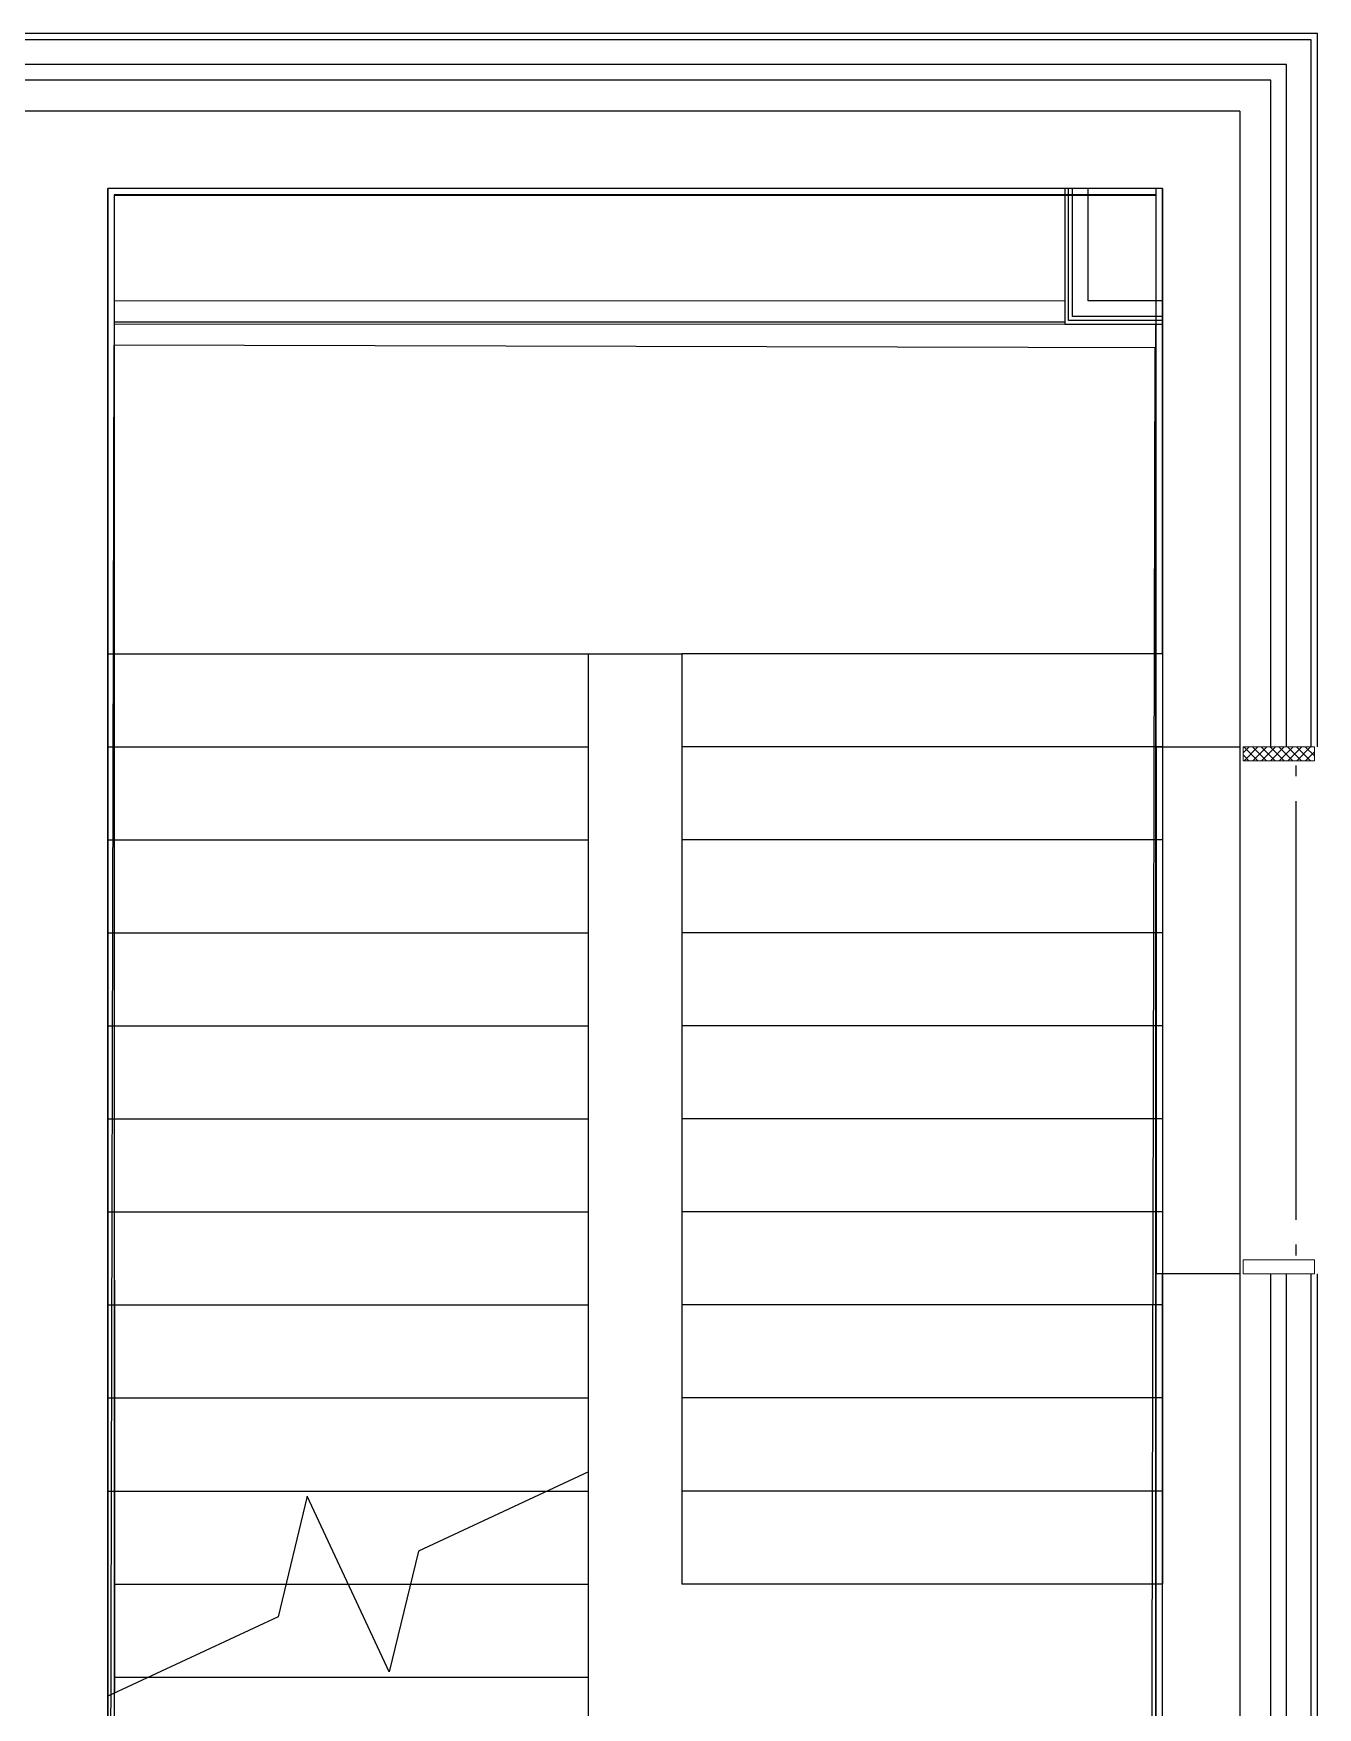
# Model space of a CAD drawing. Header units: millimetres. Extents: x -625 to 415037, y -3642 to 102118.
# Drawn here: x 89235 to 93375, y 21816 to 27214 of the extents above; entities that cross this region are included whole.
import ezdxf

# ---------------------------------------------------------------- set-up
doc = ezdxf.new("R2010")
doc.units = ezdxf.units.MM
doc.layers.add('A-DOOR-FRAM-1', color=7, linetype='Continuous', lineweight=5, true_color=0xc0c0c0)
doc.layers.add('A-DOOR-FRAM-2', color=7, linetype='Continuous', lineweight=5)
doc.layers.add('A-WALL', color=7, linetype='Continuous', lineweight=5)

# ---------------------------------------------------------------- blocks, each defined once
blk = doc.blocks.new('110_Дверь_СКБ_2Ст_Внутренняя - ДН-4д_ ДОО_Дв_1450x2100h_Лестничная клетка-23615437-Объем проектирования 1 этажа')
at = {"layer": 'A-DOOR-FRAM-2'}
h = blk.add_hatch(dxfattribs=at)
h.set_pattern_fill('FP_43', color=256, style=0, pattern_type=2)
h.set_pattern_definition([(45, (-651.384, 189.685), (-14.1421, 14.1421), []), (135, (-651.384, 189.685), (-14.1421, -14.1421), [])])
h.paths.add_polyline_path([(-792.5, -115), (-792.5, 115), (-837.5, 115), (-837.5, -115)])
at = {"layer": 'A-DOOR-FRAM-1'}
for p, q in [((-792.5, 115), (-837.5, 115)), ((-837.5, 115), (-837.5, -115)), ((-792.5, -115), (-792.5, 115)), ((862.5, 115), (817.5, 115)), ((817.5, 115), (817.5, -115)), ((862.5, -115), (862.5, 115)), ((-837.5, -115), (-792.5, -115)), ((817.5, -115), (862.5, -115))]:
    blk.add_line(p, q, dxfattribs=at)
blk = doc.blocks.new('Зашивка приборов отопления4 - Зашивка приборов отопления-33272095-Объем проектирования 1 этажа')
at = {"layer": 'A-WALL'}
for p, q in [((121465, 18487.5), (124530, 18487.5)), ((124530, 18487.5), (121465, 18487.5)), ((121465, 18412.5), (124530, 18412.5))]:
    blk.add_line(p, q, dxfattribs=at)

msp = doc.modelspace()

# ---------------------------------------------------------------- linework, layer by layer
for p, q in [((93374.7, 27213.9), (89066.7, 27213.9)), ((93374.7, 24913.9), (93374.7, 27213.9)), ((93354.7, 27193.9), (89071.7, 27193.9)), ((93354.7, 24913.9), (93354.7, 27193.9)), ((93274.7, 27113.9), (89074.7, 27113.9)), ((93274.7, 24913.9), (93274.7, 27113.9)), ((93224.7, 27063.9), (89074.7, 27063.9)), ((93224.7, 24913.9), (93224.7, 27063.9)), ((93124.7, 26963.9), (89074.7, 26963.9)), ((93124.7, 26963.9), (93124.7, 21413.9)), ((89474.7, 17133.9), (89474.7, 26713.9)), ((89474.7, 26713.9), (89474.7, 26713.9)), ((89474.7, 26713.9), (89474.7, 25213.9)), ((92874.7, 26713.9), (89474.7, 26713.9)), ((92874.7, 26713.9), (89474.7, 26713.9)), ((89474.7, 26713.9), (89474.7, 17713.9)), ((92853.7, 26693.9), (89494.7, 26693.9)), ((89494.7, 26693.9), (89494.7, 17733.9)), ((89495.7, 26692.9), (89494.7, 26692.9)), ((89495.7, 26692.9), (92853.7, 26692.9)), ((89495.7, 23194.3), (89495.7, 26692.9)), ((92559.7, 26713.9), (92559.7, 26276.4)), ((92572.2, 26288.9), (92572.2, 26713.9)), ((92584.7, 26301.4), (92584.7, 26713.9)), ((92634.7, 26351.4), (92634.7, 26713.9)), ((92853.7, 26713.9), (92853.7, 26693.9)), ((92853.7, 26693.9), (92854.7, 26693.9)), ((92853.7, 26692.9), (92853.7, 26693.9)), ((92853.7, 26692.9), (92853.7, 26276.4)), ((92854.7, 24913.9), (92854.7, 26713.9)), ((92874.7, 26713.9), (92874.7, 24913.9)), ((92874.7, 25213.9), (92874.7, 26713.9)), ((92874.7, 26351.4), (92634.7, 26351.4)), ((92874.7, 26301.4), (92584.7, 26301.4)), ((89495.7, 26283.9), (92559.7, 26283.9)), ((92559.7, 26282.9), (89495.7, 26282.9)), ((92559.7, 26276.4), (92874.7, 26276.4)), ((92874.7, 26288.9), (92572.2, 26288.9)), ((92853.7, 17735.9), (92853.7, 26276.4)), ((89474.7, 25213.9), (91024.7, 25213.9)), ((89474.7, 22513.9), (89474.7, 25213.9)), ((89474.7, 25213.9), (91024.7, 25213.9)), ((91024.7, 25213.9), (91324.7, 25213.9)), ((91024.7, 22575.3), (91024.7, 25213.9)), ((92874.7, 25213.9), (91324.7, 25213.9)), ((91324.7, 25213.9), (91324.7, 22213.9)), ((92874.7, 25213.9), (91324.7, 25213.9)), ((92874.7, 25213.9), (92874.7, 22213.9)), ((89474.7, 24913.9), (91024.7, 24913.9)), ((89474.7, 24913.9), (91024.7, 24913.9)), ((92874.7, 24913.9), (91324.7, 24913.9)), ((92874.7, 24913.9), (91324.7, 24913.9)), ((92853.7, 24913.9), (92854.7, 24913.9)), ((92854.7, 24913.9), (93124.7, 24913.9)), ((92854.7, 24913.9), (92854.7, 23213.9)), ((93304.7, 24853.9), (93304.7, 24818.9)), ((93304.7, 24738.9), (93304.7, 23388.9)), ((89474.7, 24613.9), (91024.7, 24613.9)), ((89474.7, 24613.9), (91024.7, 24613.9)), ((92874.7, 24613.9), (91324.7, 24613.9)), ((92874.7, 24613.9), (91324.7, 24613.9)), ((89474.7, 24313.9), (91024.7, 24313.9)), ((89474.7, 24313.9), (91024.7, 24313.9)), ((92874.7, 24313.9), (91324.7, 24313.9)), ((92874.7, 24313.9), (91324.7, 24313.9)), ((89474.7, 24013.9), (91024.7, 24013.9)), ((89474.7, 24013.9), (91024.7, 24013.9)), ((92874.7, 24013.9), (91324.7, 24013.9)), ((92874.7, 24013.9), (91324.7, 24013.9)), ((89474.7, 23713.9), (91024.7, 23713.9)), ((89474.7, 23713.9), (91024.7, 23713.9)), ((92874.7, 23713.9), (91324.7, 23713.9)), ((92874.7, 23713.9), (91324.7, 23713.9)), ((89474.7, 23413.9), (91024.7, 23413.9)), ((89474.7, 23413.9), (91024.7, 23413.9)), ((92874.7, 23413.9), (91324.7, 23413.9)), ((92874.7, 23413.9), (91324.7, 23413.9)), ((93304.7, 23308.9), (93304.7, 23273.9)), ((92854.7, 23213.9), (92853.7, 23213.9)), ((93124.7, 23213.9), (92854.7, 23213.9)), ((92854.7, 17734.9), (92854.7, 23213.9)), ((92874.7, 17133.9), (92874.7, 23213.9)), ((93224.7, 21413.9), (93224.7, 23213.9)), ((93274.7, 21413.9), (93274.7, 23213.9)), ((93354.7, 21413.9), (93354.7, 23213.9)), ((93374.7, 21413.9), (93374.7, 23213.9)), ((89494.7, 23194.3), (89495.7, 23194.3)), ((89495.7, 23194.3), (89495.7, 21862.3)), ((89474.7, 23113.9), (91024.7, 23113.9)), ((89474.7, 23113.9), (91024.7, 23113.9)), ((92874.7, 23113.9), (91324.7, 23113.9)), ((92874.7, 23113.9), (91324.7, 23113.9)), ((89495.7, 22970.9), (89494.7, 22970.9)), ((89474.7, 22813.9), (91024.7, 22813.9)), ((89474.7, 22813.9), (91024.7, 22813.9)), ((92874.7, 22813.9), (91324.7, 22813.9)), ((92874.7, 22813.9), (91324.7, 22813.9)), ((91024.7, 22575.3), (90476.3, 22319.6)), ((91024.7, 22513.9), (91024.7, 22575.3)), ((89474.7, 22513.9), (90893.1, 22513.9)), ((89474.7, 22513.9), (90893.1, 22513.9)), ((90893.1, 22513.9), (91024.7, 22513.9)), ((90893.1, 22513.9), (91024.7, 22513.9)), ((91024.7, 22213.9), (91024.7, 22513.9)), ((92874.7, 22513.9), (91324.7, 22513.9)), ((92874.7, 22513.9), (91324.7, 22513.9)), ((90117.6, 22497.2), (90023.1, 22108.3)), ((90381.8, 21930.7), (90117.6, 22497.2)), ((90476.3, 22319.6), (90381.8, 21930.7)), ((89494.7, 22213.9), (90048.8, 22213.9)), ((89494.7, 22213.9), (90048.8, 22213.9)), ((90048.8, 22213.9), (90249.7, 22213.9)), ((90048.8, 22213.9), (90249.7, 22213.9)), ((90249.7, 22213.9), (90450.6, 22213.9)), ((90249.7, 22213.9), (90450.6, 22213.9)), ((90450.6, 22213.9), (91024.7, 22213.9)), ((90450.6, 22213.9), (91024.7, 22213.9)), ((91024.7, 21913.9), (91024.7, 22213.9)), ((92874.7, 22213.9), (91324.7, 22213.9)), ((90023.1, 22108.3), (89474.7, 21852.5)), ((89494.7, 21913.9), (89606.3, 21913.9)), ((89494.7, 21913.9), (89606.3, 21913.9)), ((89606.3, 21913.9), (91024.7, 21913.9)), ((89606.3, 21913.9), (91024.7, 21913.9)), ((91024.7, 21613.9), (91024.7, 21913.9)), ((89495.7, 20867), (89495.7, 21862.3))]:
    msp.add_line(p, q)
at = {"flags": 128}
msp.add_lwpolyline([(89481.8, 21119.9), (89480.8, 21119.9), (89480.7, 21064.4), (89481.7, 21064.4), (89473.7, 17661.5), (92831.7, 17653.6), (92851.7, 26200.6), (92442.2, 26201.5), (89493.7, 26208.5)], close=True, dxfattribs=at)

# ---------------------------------------------------------------- block references
msp.add_blockref('Зашивка приборов отопления4 - Зашивка приборов отопления-33272095-Объем проектирования 1 этажа', (-31970.3, 7863.9))
at = {"rotation": 269.9999999999998}
msp.add_blockref('110_Дверь_СКБ_2Ст_Внутренняя - ДН-4д_ ДОО_Дв_1450x2100h_Лестничная клетка-23615437-Объем проектирования 1 этажа', (93249.7, 24076.4), dxfattribs=at)

doc.saveas('drawing.dxf')
